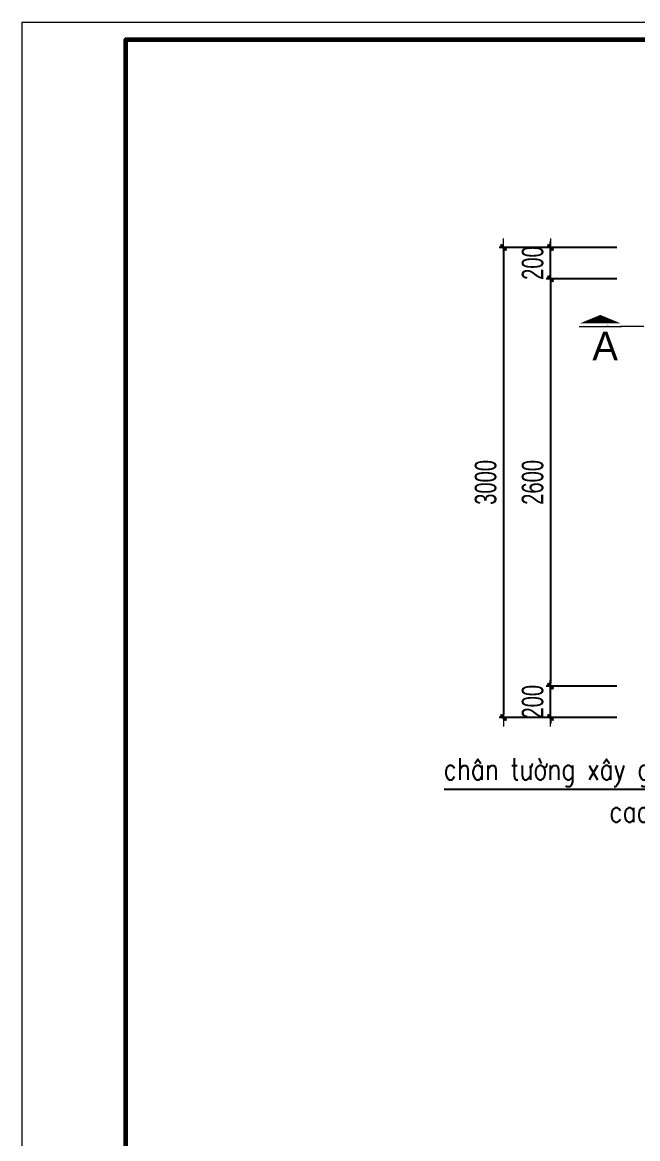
# Model space of a CAD drawing. Header units: millimetres. Extents: x 105214 to 359741, y -482084 to -322745.
# Drawn here: x 198041 to 201968, y -469607 to -462482 of the extents above; entities that cross this region are included whole.
import ezdxf
from ezdxf.enums import TextEntityAlignment as Align

# ---------------------------------------------------------------- set-up
doc = ezdxf.new("R2010")
doc.units = ezdxf.units.MM
doc.header["$LTSCALE"] = 20
doc.header["$MEASUREMENT"] = 0
doc.header["$PDMODE"] = 32
doc.linetypes.add('HIDDEN', pattern=[0.375, 0.25, -0.125])
doc.layers.get('Defpoints').update_dxf_attribs({"color": 1})
doc.layers.add('Khungten_LCDI', color=7, linetype='Continuous')
for name, color, linetype, lineweight in [('LC Dim', 8, 'Continuous', 18), ('LC Khac', 4, 'Continuous', 9), ('LC MANH DUT', 35, 'HIDDEN', 5), ('LC Net thay', 7, 'Continuous', 25), ('LC Text1', 3, 'Continuous', 20)]:
    doc.layers.add(name, color=color, linetype=linetype, lineweight=lineweight)
doc.styles.add('HOATBIF', font='hoatbif.shx', dxfattribs={"width": 0.7})
doc.styles.add('Khungten', font='VHAVAN.TTF', dxfattribs={"width": 0.9, "height": 5000})
doc.styles.add('LC 1', font='VHAVANB.TTF')
doc.styles.add('LC 3', font='vnsimli.shx', dxfattribs={"width": 0.75})
doc.styles.add('Title', font='VHBLACK.TTF', dxfattribs={"width": 0.8})
doc.dimstyles.new('1-100(1-50)', dxfattribs={"dimscale": 50, "dimtxt": 2.5, "dimasz": 0.35, "dimexe": 0.5, "dimexo": 0, "dimgap": 0.8, "dimtad": 1, "dimdec": 0, "dimzin": 0, "dimdsep": 46, "dimtxsty": 'HOATBIF', "dimblk1": 'DOT', "dimblk2": 'DOT', "dimsah": 1, "dimcen": -1, "dimdle": 1, "dimclrd": 256, "dimclre": 256, "dimclrt": 4, "dimadec": 3, "dimazin": 2, "dimtfac": 0.333333, "dimtdec": 0, "dimtix": 1, "dimtmove": 2, "dimatfit": 3, "dimldrblk": 'DOT', "dimfxl": 1, "dimtvp": 0.833333, "dimtolj": 1, "dimtzin": 0, "dimarcsym": 0})
doc.dimstyles.new('MONG', dxfattribs={"dimscale": 50, "dimtxt": 2.5, "dimasz": 0.35, "dimexe": 0.5, "dimexo": 0, "dimgap": 0.8, "dimtad": 1, "dimdec": 0, "dimzin": 0, "dimdsep": 46, "dimtxsty": 'HOATBIF', "dimblk1": 'DOT', "dimblk2": 'DOT', "dimsah": 1, "dimcen": -1, "dimdle": 1, "dimclrd": 256, "dimclre": 256, "dimclrt": 4, "dimadec": 3, "dimazin": 2, "dimtfac": 0.333333, "dimtdec": 0, "dimtix": 1, "dimtmove": 2, "dimatfit": 3, "dimldrblk": 'DOT', "dimfxl": 1, "dimtvp": 0.833333, "dimtolj": 1, "dimtzin": 0, "dimarcsym": 0})

# ---------------------------------------------------------------- blocks, each defined once
blk = doc.blocks.new('Nha o can bo nhan vien Trung doan')
at = {"layer": 'Defpoints', "lineweight": 0}
blk.add_lwpolyline([(-1200, -14850), (-1200, 14850), (40800, 14850), (40800, -14850)], close=True, dxfattribs=at)
at = {"layer": 'Khungten_LCDI', "color": 5, "lineweight": 60}
blk.add_lwpolyline([(0, -14650), (0, 14650), (40600, 14650), (40600, -14650)], close=True, dxfattribs=at)
at = {"color": 7, "style": 'Khungten', "width": 0.8}
for tag, p in [('REVISION', (39499, -10746)), ('NGAYHT', (39546, -11609))]:
    blk.add_attdef(tag, text='', height=200, dxfattribs=at).set_placement(p, align=Align.CENTER)
at = {"layer": 'LC Text1', "style": 'Title', "width": 1.485915}
for tag, p, p2 in [('TENBANVE1', (36913, -8886), (40339, -8886)), ('TENBANVE2', (36913, -9562), (40339, -9562))]:
    blk.add_attdef(tag, text='', height=250, dxfattribs=at).set_placement(p, p2, align=Align.FIT)
at = {"layer": 'LC Text1', "style": 'Title', "width": 0.7}
blk.add_attdef('SOBANVE', text='', height=250, dxfattribs=at).set_placement((39562, -13896), align=Align.CENTER)
blk = doc.blocks.new('DOT')
at = {"layer": 'LC Dim'}
blk.add_line((-3, 0), (3, 0), dxfattribs=at)
at = {"layer": 'LC Dim', "color": 4}
blk.add_line((-1, -1), (1, 1), dxfattribs=at)
blk.add_lwpolyline([(0.5, 1), (-1, -0.5), (-0.5, -1), (1, 0.5)], close=True, dxfattribs=at)
blk = doc.blocks.new('*D142')
at = {"layer": 'Defpoints', "color": 0, "ltscale": 2, "transparency": 16777216}
for p in [(201834.5, -464118.3), (201410.9, -466718.3), (201834.5, -466718.3)]:
    blk.add_point(p, dxfattribs=at)
at = {"layer": 'LC Dim', "lineweight": -2, "ltscale": 2, "transparency": 16777216}
for p, q in [((201834.5, -464118.3), (201383.4, -464118.3)), ((201410.9, -464137.5), (201410.9, -466699)), ((201834.5, -466718.3), (201383.4, -466718.3))]:
    blk.add_line(p, q, dxfattribs=at)
at = {"layer": 'LC Dim', "lineweight": -2, "ltscale": 2, "transparency": 16777216, "xscale": 19.25, "yscale": 19.25, "zscale": 19.25}
for p, rotation in [((201410.9, -464118.3), 90), ((201410.9, -466718.3), 270)]:
    blk.add_blockref('DOT', p, dxfattribs=dict(at, rotation=rotation))
at = {"layer": 'LC Dim', "color": 4, "ltscale": 2, "transparency": 16777216, "insert": (201298.1, -465418.3), "char_height": 137.5, "attachment_point": 5, "rotation": 90, "style": 'HOATBIF'}
blk.add_mtext('\\A1;2600', dxfattribs=at)
blk = doc.blocks.new('_Dot')
at = {"color": 0, "linetype": 'ByBlock', "lineweight": -2}
blk.add_line((-0.5, 0), (-1, 0), dxfattribs=at)
at = {"color": 0, "linetype": 'ByBlock', "const_width": 0.5}
blk.add_lwpolyline([(-0.25, 0, 1), (0.25, 0, 1)], format="xyb", close=True, dxfattribs=at)
blk = doc.blocks.new('*D143')
at = {"layer": 'Defpoints', "color": 0, "ltscale": 2, "transparency": 16777216}
for p in [(201834.5, -463918.3), (201110.9, -466918.3), (201834.5, -466918.3)]:
    blk.add_point(p, dxfattribs=at)
at = {"layer": 'LC Dim', "lineweight": -2, "ltscale": 2, "transparency": 16777216}
for p, q in [((201834.5, -463918.3), (201083.4, -463918.3)), ((201110.9, -463937.5), (201110.9, -466899)), ((201834.5, -466918.3), (201083.4, -466918.3))]:
    blk.add_line(p, q, dxfattribs=at)
at = {"layer": 'LC Dim', "lineweight": -2, "ltscale": 2, "transparency": 16777216, "xscale": 19.25, "yscale": 19.25, "zscale": 19.25}
for p, rotation in [((201110.9, -463918.3), 90), ((201110.9, -466918.3), 270)]:
    blk.add_blockref('DOT', p, dxfattribs=dict(at, rotation=rotation))
at = {"layer": 'LC Dim', "color": 4, "ltscale": 2, "transparency": 16777216, "insert": (200998.1, -465418.3), "char_height": 137.5, "attachment_point": 5, "rotation": 90, "style": 'HOATBIF'}
blk.add_mtext('\\A1;3000', dxfattribs=at)
blk = doc.blocks.new('*D160')
at = {"layer": 'Defpoints', "color": 0, "ltscale": 2, "transparency": 16777216}
for p in [(201410.9, -466718.3), (201834.5, -466718.3), (201834.5, -466918.3)]:
    blk.add_point(p, dxfattribs=at)
at = {"layer": 'LC Dim', "lineweight": -2, "ltscale": 2, "transparency": 16777216}
for p, q in [((201410.9, -466699), (201410.9, -466679.8)), ((201834.5, -466718.3), (201383.4, -466718.3)), ((201410.9, -466918.3), (201410.9, -466718.3)), ((201834.5, -466918.3), (201383.4, -466918.3)), ((201410.9, -466937.5), (201410.9, -466956.8))]:
    blk.add_line(p, q, dxfattribs=at)
at = {"layer": 'LC Dim', "lineweight": -2, "ltscale": 2, "transparency": 16777216, "xscale": 19.25, "yscale": 19.25, "zscale": 19.25}
for p, rotation in [((201410.9, -466718.3), 270), ((201410.9, -466918.3), 90)]:
    blk.add_blockref('DOT', p, dxfattribs=dict(at, rotation=rotation))
at = {"layer": 'LC Dim', "color": 4, "ltscale": 2, "transparency": 16777216, "insert": (201298.1, -466818.3), "char_height": 137.5, "attachment_point": 5, "rotation": 90, "style": 'HOATBIF'}
blk.add_mtext('\\A1;200', dxfattribs=at)
blk = doc.blocks.new('*D161')
at = {"layer": 'Defpoints', "color": 0, "ltscale": 2, "transparency": 16777216}
for p in [(201410.9, -463918.3), (201834.5, -463918.3), (201834.5, -464118.3)]:
    blk.add_point(p, dxfattribs=at)
at = {"layer": 'LC Dim', "lineweight": -2, "ltscale": 2, "transparency": 16777216}
for p, q in [((201834.5, -463918.3), (201383.4, -463918.3)), ((201410.9, -463899), (201410.9, -463879.8)), ((201410.9, -464118.3), (201410.9, -463918.3)), ((201834.5, -464118.3), (201383.4, -464118.3)), ((201410.9, -464137.5), (201410.9, -464156.8))]:
    blk.add_line(p, q, dxfattribs=at)
at = {"layer": 'LC Dim', "lineweight": -2, "ltscale": 2, "transparency": 16777216, "xscale": 19.25, "yscale": 19.25, "zscale": 19.25}
for p, rotation in [((201410.9, -463918.3), 270), ((201410.9, -464118.3), 90)]:
    blk.add_blockref('DOT', p, dxfattribs=dict(at, rotation=rotation))
at = {"layer": 'LC Dim', "color": 4, "ltscale": 2, "transparency": 16777216, "insert": (201298.1, -464018.3), "char_height": 137.5, "attachment_point": 5, "rotation": 90, "style": 'HOATBIF'}
blk.add_mtext('\\A1;200', dxfattribs=at)

msp = doc.modelspace()

# ---------------------------------------------------------------- linework, layer by layer
at = {"layer": 'LC Khac', "color": 1, "ltscale": 2}
msp.add_line((201594.5, -464424), (201864.6, -464424), dxfattribs=at)
msp.add_lwpolyline([(201729.5, -464349.4, 0, 262.3, 0), (201729.5, -464403.6, 153, 153, 0)], format="xyseb", dxfattribs=at)
at = {"layer": 'LC MANH DUT', "ltscale": 30}
msp.add_line((208082.3, -464424), (201768.5, -464424), dxfattribs=at)

# ---------------------------------------------------------------- block references
at = {"layer": 'LC Net thay', "xscale": 0.55, "yscale": 0.55, "zscale": 0.55}
msp.add_blockref('Nha o can bo nhan vien Trung doan', (198701.3, -470649.3), dxfattribs=at)

# ---------------------------------------------------------------- texts
at = {"ltscale": 2, "style": 'LC 1'}
msp.add_attdef('A', text='B', height=183.6, dxfattribs=at).set_placement((201760.5, -464547.6), align=Align.MIDDLE_CENTER)
at = {"layer": 'LC Text1', "color": 3, "style": 'LC 3', "width": 0.8}
for s, p in [('ch©n t\xadêng x©y g¹ch 110', (200729.1, -467316)), ('cao 100', (201787.1, -467587.5))]:
    msp.add_text(s, height=137, dxfattribs=at).set_placement(p)

# ---------------------------------------------------------------- dimensions: what is measured, and where the dimension line sits
at = {"layer": 'LC Dim', "ltscale": 2}
for base, p1, p2, picture, middle in [((201110.9, -466918.3), (201834.5, -463918.3), (201834.5, -466918.3), '*D143', (200998.1, -465418.3)), ((201410.9, -463918.3), (201834.5, -464118.3), (201834.5, -463918.3), '*D161', (201298.1, -464018.3)), ((201410.9, -466718.3), (201834.5, -464118.3), (201834.5, -466718.3), '*D142', (201298.1, -465418.3)), ((201410.9, -466718.3), (201834.5, -466918.3), (201834.5, -466718.3), '*D160', (201298.1, -466818.3))]:
    dim = msp.add_linear_dim(base=base, p1=p1, p2=p2, angle=90, dimstyle='MONG', override={"dimscale": 55}, dxfattribs=at)
    dim.commit()
    dim.dimension.update_dxf_attribs({"geometry": picture, "text_midpoint": middle})

# ---------------------------------------------------------------- leaders
at = {"layer": 'LC Dim'}
msp.add_leader([(203728.8, -465660), (203150, -467377.7), (200734, -467377.7)], dimstyle='1-100(1-50)', override={"dimasz": 1}, dxfattribs=at)

doc.saveas('drawing.dxf')
